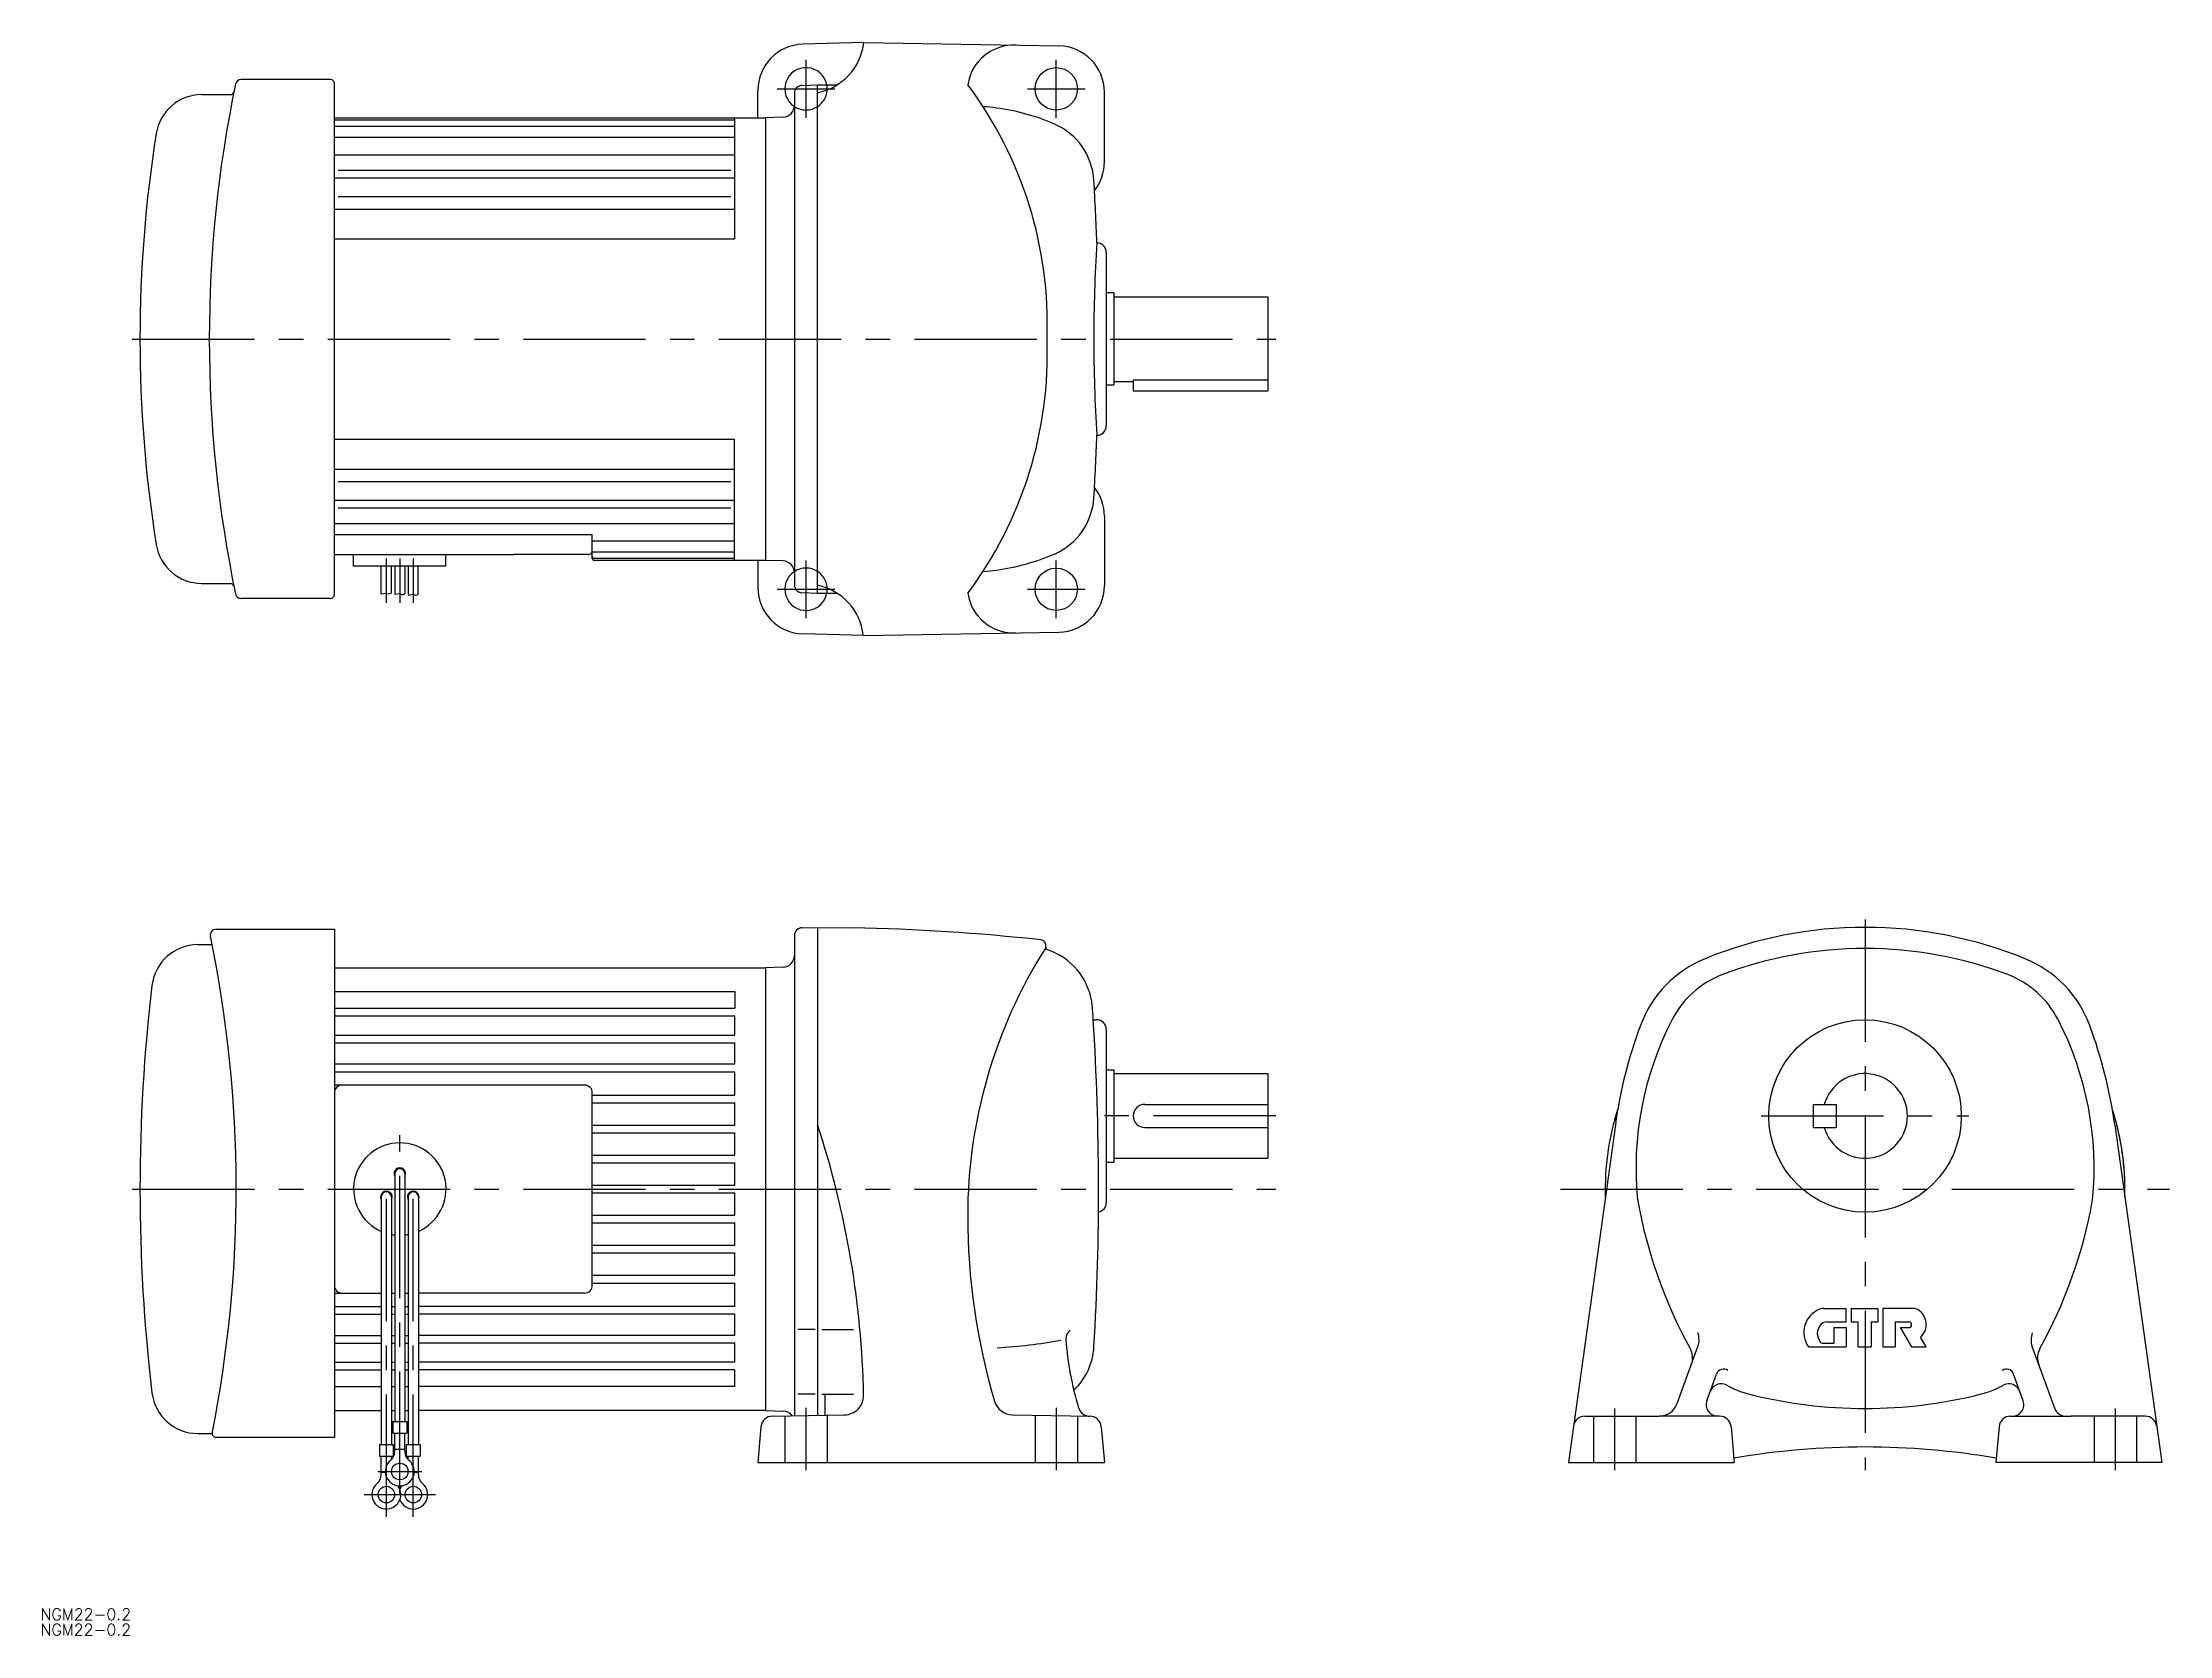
# Model space of a CAD drawing. Extents: x -473 to 79, y -116 to 298.
import ezdxf

# ---------------------------------------------------------------- set-up
doc = ezdxf.new("R2010")
doc.units = 0
doc.linetypes.add('CENTER', pattern=[50.8, 31.75, -6.35, 6.35, -6.35])
doc.linetypes.add('DASHED', pattern=[19.05, 12.7, -6.35])
doc.layers.get('0').update_dxf_attribs({"linetype": 'CONTINUOUS'})
doc.layers.add('CENTER', color=1, linetype='CENTER')
doc.styles.get("Standard").update_dxf_attribs({"font": 'txt.shx', "height": 3, "bigfont": 'bigfont.shx'})

# ---------------------------------------------------------------- blocks, each defined once
blk = doc.blocks.new('*U2')
at = {"color": 7, "linetype": 'CONTINUOUS'}
blk.add_text('NGM22-0.2', height=3, dxfattribs=at).set_placement((-473.91, -111.97))
blk = doc.blocks.new('*U3')
at = {"color": 7, "linetype": 'CONTINUOUS'}
blk.add_text('NGM22-0.2', height=3, dxfattribs=at).set_placement((-473.91, -115.97))

msp = doc.modelspace()

# ---------------------------------------------------------------- linework, layer by layer
at = {"color": 7, "linetype": 'CONTINUOUS'}
for p, q in [((-260.09, 297.84), (-275.91, 297.42)), ((-260.09, 297.87), (-209.38, 296.98)), ((-398.59, 288.23), (-421.81, 288.23)), ((-432.13, 284.34), (-424.65, 284.35)), ((-397.59, 154.45), (-397.59, 287.23)), ((-287.59, 278.34), (-287.59, 285.43)), ((-278.09, 284.73), (-278.09, 156.94)), ((-276.14, 286.73), (-272.09, 286.84)), ((-272.09, 154.84), (-272.09, 286.84)), ((-272.09, 286.84), (-267.02, 286.84)), ((-197.59, 266.84), (-197.59, 284.99)), ((-397.59, 278.34), (-285.59, 278.34)), ((-397.59, 277.8), (-293.62, 277.8)), ((-293.62, 278.34), (-293.62, 246.84)), ((-280.99, 278.5), (-285.59, 278.34)), ((-285.59, 278.34), (-285.59, 163.34)), ((-285.59, 278.34), (-285.59, 163.34)), ((-285.59, 278.34), (-285.59, 163.34)), ((-397.59, 276.14), (-293.62, 276.14)), ((-397.59, 273.26), (-293.62, 273.26)), ((-397.59, 268.73), (-293.62, 268.73)), ((-397.59, 262.7), (-293.62, 262.7)), ((-396.59, 264.69), (-294.62, 264.69)), ((-397.59, 254.61), (-293.62, 254.61)), ((-396.59, 257.89), (-294.62, 257.89)), ((-397.59, 246.84), (-293.62, 246.84)), ((-197.09, 243.34), (-197.09, 198.34)), ((-195.09, 232.84), (-197.09, 232.84)), ((-195.09, 232.84), (-195.09, 208.84)), ((-195.09, 231.84), (-155.09, 231.84)), ((-155.09, 231.84), (-155.09, 209.84)), ((-190.09, 210.26), (-155.09, 210.26)), ((-190.09, 210.26), (-190.09, 207.34)), ((-195.09, 208.84), (-197.09, 208.84)), ((-195.09, 209.84), (-190.09, 209.84)), ((-190.09, 207.34), (-155.09, 207.34)), ((-155.09, 209.84), (-155.09, 207.34)), ((-397.59, 194.84), (-293.62, 194.84)), ((-293.62, 163.34), (-293.62, 194.84)), ((-397.59, 187.07), (-293.62, 187.07)), ((-396.59, 183.79), (-294.62, 183.79)), ((-397.59, 178.97), (-293.62, 178.97)), ((-396.59, 176.99), (-294.62, 176.99)), ((-397.59, 172.94), (-293.62, 172.94)), ((-197.59, 174.84), (-197.59, 156.69)), ((-397.59, 170.04), (-330.62, 170.04)), ((-330.62, 163.84), (-330.62, 170.04)), ((-330.62, 168.41), (-293.62, 168.41)), ((-397.59, 164.84), (-351.07, 164.84)), ((-392.62, 161.84), (-392.62, 164.84)), ((-368.62, 161.84), (-392.62, 161.84)), ((-385.43, 154.65), (-385.43, 161.84)), ((-382.8, 161.84), (-382.8, 154.86)), ((-381.93, 161.84), (-381.93, 154.63)), ((-379.3, 161.84), (-379.3, 154.66)), ((-378.43, 161.84), (-378.43, 154.46)), ((-375.8, 154.51), (-375.8, 161.84)), ((-368.62, 161.84), (-368.62, 164.84)), ((-331.62, 164.84), (-351.07, 164.84)), ((-330.62, 165.54), (-293.62, 165.54)), ((-330.12, 163.88), (-293.62, 163.88)), ((-285.59, 163.34), (-330.12, 163.34)), ((-287.59, 163.34), (-287.59, 156.25)), ((-280.99, 163.18), (-285.59, 163.34)), ((-432.13, 157.34), (-424.65, 157.33)), ((-276.14, 154.95), (-272.09, 154.84)), ((-272.09, 154.84), (-267.08, 154.84)), ((-398.59, 153.45), (-421.81, 153.45)), ((-260.09, 143.84), (-275.91, 144.25)), ((-260.09, 143.81), (-209.38, 144.69)), ((-428.33, 67.5), (-397.59, 67.5)), ((-397.59, 67.5), (-397.59, -64.5)), ((-276.14, 67.89), (-272.09, 68)), ((-272.09, 68), (-262.85, 67.84)), ((-272.09, 68), (-272.09, -58.8)), ((-433.05, 63.5), (-429.36, 63.5)), ((-278.09, 65.89), (-278.09, -58.9)), ((-397.59, 57.5), (-285.59, 57.5)), ((-280.99, 57.66), (-285.59, 57.5)), ((-285.59, 57.5), (-285.59, -57.5)), ((-397.59, 51.29), (-293.59, 51.29)), ((-293.59, 51.29), (-293.59, 47)), ((-397.59, 47), (-293.59, 47)), ((-397.59, 45), (-293.59, 45)), ((-293.59, 40), (-293.59, 45)), ((-397.59, 40), (-293.59, 40)), ((-200.48, 44), (-199.59, 44)), ((-197.09, 41.5), (-197.09, -3.5)), ((-397.59, 38), (-293.59, 38)), ((-293.59, 32.5), (-293.59, 38)), ((-397.59, 32.5), (-293.59, 32.5)), ((-397.59, 30.5), (-293.59, 30.5)), ((-293.59, 24.4), (-293.59, 30.5)), ((-197.09, 31), (-195.09, 31)), ((-195.09, 31), (-195.09, 7)), ((-195.09, 30), (-155.09, 30)), ((-155.09, 30), (-155.09, 8)), ((-332.59, 27), (-397.59, 27)), ((-330.59, -25), (-330.59, 25)), ((-330.59, 24.4), (-293.59, 24.4)), ((-330.59, 22.4), (-293.59, 22.4)), ((-293.59, 16.6), (-293.59, 22.4)), ((-330.59, 16.6), (-293.59, 16.6)), ((-187.09, 22), (-155.09, 22)), ((-64.85, 16.72), (-77.07, -71)), ((-13.5, 22), (-13.5, 16)), ((-13.5, 22), (-7.5, 22)), ((-7.5, 22), (-7.5, 16)), ((64.85, 16.72), (77.07, -71)), ((-330.59, 14.6), (-293.59, 14.6)), ((-293.59, 8.8), (-293.59, 14.6)), ((-187.09, 16), (-155.09, 16)), ((-13.5, 16), (-7.5, 16)), ((-330.59, 8.8), (-293.59, 8.8)), ((-330.59, 6.8), (-293.59, 6.8)), ((-293.59, 1), (-293.59, 6.8)), ((-197.09, 7), (-195.09, 7)), ((-195.09, 8), (-155.09, 8)), ((-381.91, 4), (-381.91, -60.37)), ((-379.28, 4), (-379.28, -60.37)), ((-330.59, 1), (-293.59, 1)), ((-385.41, -2), (-385.41, -66.37)), ((-382.78, -2), (-382.78, -66.37)), ((-378.41, -2), (-378.41, -66.37)), ((-375.78, -2), (-375.78, -66.37)), ((-330.59, -1), (-293.59, -1)), ((-293.59, -6.8), (-293.59, -1)), ((-330.59, -6.8), (-293.59, -6.8)), ((-330.59, -8.8), (-293.59, -8.8)), ((-293.59, -14.6), (-293.59, -8.8)), ((-330.59, -14.6), (-293.59, -14.6)), ((-330.59, -16.6), (-293.59, -16.6)), ((-293.59, -22.4), (-293.59, -16.6)), ((-397.59, -27), (-385.41, -27)), ((-382.78, -27), (-381.91, -27)), ((-379.28, -27), (-378.41, -27)), ((-332.59, -27), (-375.78, -27)), ((-330.59, -22.4), (-293.59, -22.4)), ((-330.59, -24.4), (-293.59, -24.4)), ((-293.59, -30.5), (-293.59, -24.4)), ((-397.59, -30.5), (-385.41, -30.5)), ((-397.59, -32.5), (-385.41, -32.5)), ((-382.78, -30.5), (-381.91, -30.5)), ((-382.78, -32.5), (-381.91, -32.5)), ((-379.28, -30.5), (-378.41, -30.5)), ((-379.28, -32.5), (-378.41, -32.5)), ((-293.59, -30.5), (-375.78, -30.5)), ((-293.59, -32.5), (-375.78, -32.5)), ((-293.59, -38), (-293.59, -32.5)), ((-10.73, -31), (-4.9, -31)), ((-4.9, -34.5), (-4.9, -31)), ((-3.65, -31), (-3.65, -34.5)), ((-3.65, -31), (3.35, -31)), ((3.35, -31), (3.35, -34.5)), ((4.6, -31), (4.6, -41)), ((12.68, -31), (4.6, -31)), ((-397.59, -38), (-385.41, -38)), ((-382.78, -38), (-381.91, -38)), ((-379.28, -38), (-378.41, -38)), ((-293.59, -38), (-375.78, -38)), ((-272.72, -36.5), (-277.22, -36.5)), ((-271.01, -36.5), (-262.76, -36.5)), ((-9.97, -34.5), (-4.9, -34.5)), ((-8.15, -36), (-4.9, -36)), ((-8.15, -36), (-8.15, -40)), ((-4.9, -36), (-4.9, -41)), ((-3.65, -34.5), (-1.9, -34.5)), ((-1.9, -34.5), (-1.9, -41)), ((1.6, -34.5), (1.6, -41)), ((1.6, -34.5), (3.35, -34.5)), ((7.85, -34.5), (7.85, -41)), ((7.85, -34.5), (11.35, -34.5)), ((9.1, -36), (12.1, -41)), ((9.1, -36), (11.35, -36)), ((15.9, -41), (14.4, -38.5)), ((-397.59, -40), (-385.41, -40)), ((-382.78, -40), (-381.91, -40)), ((-379.28, -40), (-378.41, -40)), ((-293.59, -40), (-375.78, -40)), ((-293.59, -45), (-293.59, -40)), ((-48.8, -55.71), (-43.41, -40.9)), ((-14.7, -41), (-4.9, -41)), ((-11.18, -40), (-8.15, -40)), ((-1.9, -41), (1.6, -41)), ((4.6, -41), (7.85, -41)), ((12.1, -41), (15.9, -41)), ((49.34, -57.18), (43.41, -40.9)), ((-397.59, -45), (-385.41, -45)), ((-397.59, -47), (-385.41, -47)), ((-382.78, -45), (-381.91, -45)), ((-382.78, -47), (-381.91, -47)), ((-379.28, -45), (-378.41, -45)), ((-379.28, -47), (-378.41, -47)), ((-293.59, -45), (-375.78, -45)), ((-293.59, -47), (-375.78, -47)), ((-293.59, -51.29), (-293.59, -47)), ((-41.09, -54.97), (-38.58, -48.08)), ((41.08, -54.97), (38.58, -48.08)), ((-397.59, -51.29), (-385.41, -51.29)), ((-382.78, -51.29), (-381.91, -51.29)), ((-379.28, -51.29), (-378.41, -51.29)), ((-293.59, -51.29), (-375.78, -51.29)), ((-272.72, -53.32), (-277.22, -53.32)), ((-271.01, -53.32), (-262.76, -53.32)), ((-270.09, -58.71), (-270.09, -53.32)), ((-397.59, -57.5), (-385.41, -57.5)), ((-382.78, -57.5), (-381.91, -57.5)), ((-382.41, -60.37), (-382.41, -63.37)), ((-382.41, -60.37), (-378.78, -60.37)), ((-379.28, -57.5), (-378.41, -57.5)), ((-378.78, -60.37), (-378.78, -63.37)), ((-285.59, -57.5), (-375.78, -57.5)), ((-285.59, -57.5), (-280.99, -57.66)), ((-283.79, -59), (-265.05, -58.67)), ((-221.45, -58.65), (-201.39, -59)), ((-72.79, -59), (-53.5, -59)), ((-38.27, -59), (-53.5, -59)), ((-37.8, -59), (-38.27, -59)), ((37.8, -59), (38.27, -59)), ((38.27, -59), (53.5, -59)), ((72.79, -59), (53.5, -59)), ((-433.05, -63.5), (-429.36, -63.5)), ((-397.59, -64.5), (-428.34, -64.5)), ((-382.41, -63.37), (-378.78, -63.37)), ((-381.91, -68.18), (-381.91, -63.37)), ((-379.28, -68.18), (-379.28, -63.37)), ((-286.78, -61.74), (-287.59, -71)), ((-198.4, -61.74), (-197.59, -71)), ((-34.81, -61.74), (-34, -71)), ((34.81, -61.74), (34, -71)), ((-385.91, -66.37), (-385.91, -69.37)), ((-385.91, -66.37), (-382.28, -66.37)), ((-385.91, -69.37), (-382.28, -69.37)), ((-385.41, -74.18), (-385.41, -69.37)), ((-382.78, -70.3), (-382.78, -69.37)), ((-382.28, -66.37), (-382.28, -69.37)), ((-381.91, -67.58), (-379.28, -67.58)), ((-378.91, -66.37), (-378.91, -69.37)), ((-378.91, -66.37), (-375.28, -66.37)), ((-378.91, -69.37), (-375.28, -69.37)), ((-378.41, -70.3), (-378.41, -69.37)), ((-375.78, -74.18), (-375.78, -69.37)), ((-375.28, -66.37), (-375.28, -69.37)), ((-287.59, -71), (-197.59, -71)), ((-77.07, -71), (-34, -71)), ((77.07, -71), (34, -71)), ((-385.41, -73.58), (-384.34, -73.58)), ((-376.85, -73.58), (-375.78, -73.58))]:
    msp.add_line(p, q, dxfattribs=at)
at = {"color": 3, "linetype": 'CONTINUOUS'}
for p, q in [((-385.43, 154.65), (-384.48, 154.83)), ((-384.48, 154.83), (-383.66, 154.67)), ((-383.66, 154.67), (-382.8, 154.86)), ((-381.78, 154.58), (-380.86, 154.77)), ((-380.86, 154.77), (-379.87, 154.42)), ((-381.93, 154.63), (-381.78, 154.58)), ((-379.87, 154.42), (-379.3, 154.66)), ((-378.43, 154.46), (-378.24, 154.34)), ((-378.24, 154.34), (-377.18, 154.58)), ((-377.18, 154.58), (-376.3, 154.28)), ((-376.3, 154.28), (-375.8, 154.51))]:
    msp.add_line(p, q, dxfattribs=at)
at = {"color": 3, "linetype": 'DASHED'}
for p, q in [((-280.59, -58.94), (-280.59, -71)), ((-269.59, -58.75), (-269.59, -71)), ((-215.59, -58.75), (-215.59, -71)), ((-204.59, -58.94), (-204.59, -71)), ((-70.5, -59), (-70.5, -71)), ((-59.5, -59), (-59.5, -71)), ((59.5, -59), (59.5, -71)), ((70.5, -59), (70.5, -71))]:
    msp.add_line(p, q, dxfattribs=at)
at = {"color": 7, "linetype": 'CONTINUOUS'}
for centre, radius in [((-210.09, 285.84), 5.5), ((-210.09, 155.84), 5.5), ((0, 19), 25), ((-380.59, -73.37), 2.15), ((-384.09, -79.37), 2.15), ((-377.09, -79.37), 2.15)]:
    msp.add_circle(centre, radius, dxfattribs=at)
for centre, radius, start, end in [((-275.59, 285.43), 12, 91.5003, 180), ((-274.98, 299.55), 15, 281.1073, 353.4449), ((-221.15, 285.2), 12, 86.7611, 140.8434), ((-209.59, 284.99), 12, 0, 88.9997), ((-421.81, 286.73), 1.5, 90, 168.2485), ((-398.59, 287.23), 1, 0, 90), ((-275.09, 285.84), 5.5, 10.4757, 236.8025), ((-222.09, 285.63), 11, 139.4932, 173.6387), ((-432.02, 272.34), 12, 90.5, 170.9665), ((-105.09, 220.84), 325, 168.2485, 191.7515), ((-424.65, 285.35), 1, 270.077, 348.5869), ((-276.09, 284.73), 2, 91.5, 180), ((-316.14, 224.79), 103.73, 357.8144, 36.7435), ((-281.09, 281.5), 3, 272.0004, 0), ((-233.09, 224.34), 57, 82.4693, 85.9763), ((-233.09, 224.34), 57, 66.7126, 82.4689), ((-217.28, 261.08), 17, 3.3775, 66.7126), ((-108.09, 220.84), 340, 170.9665, 189.0335), ((-209.59, 266.84), 12, 321.8411, 0), ((-899.09, 220.84), 700, 2.04696, 3.37773), ((199.65, 220.42), 400, 176.356, 179.9394), ((-199.59, 243.34), 2.5, 0, 88.7855), ((-316.14, 216.88), 103.73, 323.2565, 2.1856), ((199.65, 221.26), 400, 180.0606, 183.644), ((-899.09, 220.84), 700, 356.6171, 357.95331), ((-199.59, 198.34), 2.5, 271.2145, 0), ((-217.28, 180.6), 17, 293.2874, 356.6225), ((-209.59, 174.84), 12, 0, 38.1589), ((-432.02, 169.34), 12, 189.0335, 269.5), ((-331.62, 165.84), 1, 270, 0), ((-330.12, 164.38), 0.5, 180, 270), ((-330.12, 163.84), 0.5, 180, 270), ((-281.09, 160.18), 3, 0, 88.0005), ((-275.09, 155.84), 5.5, 123.1976, 349.5243), ((-233.09, 217.34), 57, 274.0237, 277.5307), ((-233.09, 217.34), 57, 277.5311, 293.2874), ((-424.65, 156.33), 1, 11.4131, 89.923), ((-275.59, 156.25), 12, 180, 268.4997), ((-276.09, 156.94), 2, 180, 268.5), ((-275.09, 142.16), 15, 6.4304, 78.463), ((-222.09, 156.05), 11, 186.3613, 220.5068), ((-209.59, 156.69), 12, 271.0003, 0), ((-421.81, 154.95), 1.5, 191.7515, 270), ((-398.59, 154.45), 1, 270, 0), ((-221.15, 156.48), 12, 219.1566, 273.2389), ((-428.33, 66), 1.5, 90, 191.6626), ((-276.09, 65.89), 2, 91.4977, 180), ((-272.09, -462.08), 530, 83.7174, 89.0007), ((0, -42), 110, 90, 112.2024), ((0, -42), 110, 67.7979, 90), ((-433.05, 51.5), 12, 90, 173.2479), ((-748.09, 0), 325, 348.7328, 11.6623), ((-103.09, -7), 130, 147.7116, 180), ((-214.26, 63.25), 1.5, 327.7118, 83.7175), ((-212.33, 62.72), 0.5, 164.6766, 248.6154), ((-233.3, 9.18), 57, 66.9629, 68.6151), ((-217.64, 45.99), 17, 5.317, 66.9629), ((0, -42), 104.5, 90, 110.7678), ((0, -42), 104.5, 69.2322, 90), ((-281.09, 60.66), 3, 272, 0), ((-30.23, 32.07), 30, 112.202, 159.6), ((-28.37, 32.8), 24.5, 110.7676, 152.6867), ((28.37, 32.8), 24.5, 27.3133, 69.2324), ((30.23, 32.07), 30, 20.4, 67.798), ((1.91, 0), 450, 173.2476, 186.7525), ((-899.09, 0), 700, 3.60382, 3.89595), ((-899.09, 0), 700, 356.64261, 3.60382), ((-199.59, 41.5), 2.5, 0, 90), ((56, 0), 122, 159.6003, 172.1209), ((24.5, 5.5), 84, 152.6869, 185.6307), ((-24.5, 5.5), 84, 354.3693, 27.3132), ((-56, 0), 122, 7.8791, 20.3998), ((0, 19), 11, 195.8266, 164.1734), ((-395.59, 25), 2, 90, 180), ((-332.59, 25), 2, 0, 90), ((-500.09, -58.22), 240, 1.1075, 18.1949), ((-187.09, 19), 3, 90, 270), ((0, 0), 67.5, 161.991, 181.7661), ((0, 0), 67.5, 162.0435, 181.7665), ((0, 0), 67.5, 358.2331, 18.009), ((0, 0), 67.5, 0.0003, 17.9569), ((-380.59, 0), 12, 293.6563, 246.3435), ((-380.59, 4), 1.5, 331.2427, 208.7572), ((-380.59, 4), 1.31, 0, 180), ((0, 0), 67.5, 358.2346, 0.0005), ((-384.09, -2), 1.5, 331.2427, 208.7572), ((-384.09, -2), 1.31, 0, 180), ((-377.09, -2), 1.5, 331.2427, 208.7572), ((-377.09, -2), 1.31, 0, 180), ((-199.59, -3.5), 2.5, 280.9345, 0), ((64, 19), 125, 190.0164, 208.9069), ((-64, 19), 125, 331.0028, 349.9836), ((-63.09, -7), 170, 180, 196.4235), ((-380.59, 0), 12, 259.5087, 263.7085), ((-380.59, 0), 12, 276.2913, 280.4912), ((-395.59, -25), 2, 180, 270), ((-332.59, -25), 2, 270, 0), ((-9.4, -37.24), 6.5, 112.3525, 215.3745), ((-10.73, -34), 3, 90, 112.3527), ((12.68, -33), 2, 59.1331, 90), ((11.4, -35.15), 4.5, 311.8104, 59.133), ((-204.59, -39), 3, 129.0888, 180), ((-48.11, -39.19), 5, 339.9976, 21.2148), ((-8.9, -37.55), 3.5, 135.5461, 220.529), ((-9.97, -36.5), 2, 90, 135.5462), ((11.35, -35.25), 0.75, 270, 90), ((48.11, -39.19), 5, 158.7852, 200.0023), ((-234.32, 100.86), 142.39, 273.5636, 280.3001), ((-127.79, -33.39), 80, 184.0191, 197.0753), ((-217.26, -40), 17, 313.65, 356.6428), ((-49.8, -43.84), 5, 339.9985, 28.9065), ((-11.18, -39.5), 0.5, 220.5302, 270), ((49.8, -43.84), 5, 151.0935, 199.9996), ((-36.7, -48.76), 2, 56.6841, 159.9963), ((36.7, -48.76), 2, 20.0037, 123.3159), ((-433.05, -51.5), 12, 186.7524, 270), ((-265.14, -53.67), 5, 271.0001, 1.1077), ((-221.36, -53.65), 5, 196.4233, 269.0006), ((-38.27, -56), 3, 159.999, 270), ((-37.39, -53.6), 3, 61.0896, 159.9962), ((-24.34, -29.96), 24, 241.0894, 255.7679), ((0, 66), 123, 255.768, 270), ((0, 66), 123, 270, 284.2321), ((24.34, -29.96), 24, 284.2321, 298.9097), ((37.39, -53.6), 3, 20.0001, 118.9102), ((38.27, -56), 3, 270, 20.0014), ((-283.79, -62), 3, 90, 175.0005), ((-281.09, -60.66), 3, 35.6527, 88), ((-201.39, -56), 3, 197.0752, 269.0006), ((-201.39, -62), 3, 5.0004, 90), ((-72.79, -62), 3, 90, 172.0691), ((-53.5, -54), 5, 270, 339.9987), ((-37.8, -62), 3, 5.0004, 90), ((37.8, -62), 3, 90, 175), ((52.1, -56), 3, 199.9997, 270), ((72.79, -62), 3, 7.9317, 90), ((-428.34, -63.5), 1, 168.7678, 270), ((-380.59, -73.37), 3.75, 129.7369, 50.2634), ((-384.91, -68.18), 3, 309.7364, 0), ((-376.28, -68.18), 3, 180, 230.2633), ((0, -267), 200, 80.1848, 99.8152), ((-384.09, -79.37), 3.75, 129.7369, 37.5877), ((-388.41, -74.18), 3, 309.7364, 0), ((-377.09, -79.37), 3.75, 201.0318, 50.2634), ((-377.09, -79.37), 3.75, 142.4118, 158.9677), ((-372.78, -74.18), 3, 180, 230.2633)]:
    msp.add_arc(centre, radius, start, end, dxfattribs=at)
at = {"color": 3, "linetype": 'DASHED'}
for centre, start, end in [((-275.09, 285.84), 236.8025, 10.4757), ((-275.09, 155.84), 349.5243, 123.1976)]:
    msp.add_arc(centre, 5.5, start, end, dxfattribs=at)
at = {"layer": 'CENTER', "color": 1, "linetype": 'CENTER'}
for p, q in [((-275.09, 293.34), (-275.09, 278.34)), ((-210.09, 278.34), (-210.09, 293.34)), ((-282.59, 285.84), (-267.59, 285.84)), ((-217.59, 285.84), (-202.59, 285.84)), ((-450.09, 220.84), (-153.09, 220.84)), ((-384.12, 163.84), (-384.12, 152.28)), ((-380.62, 163.84), (-380.62, 152.28)), ((-377.12, 163.84), (-377.12, 152.28)), ((-275.09, 163.34), (-275.09, 148.34)), ((-210.09, 148.34), (-210.09, 163.34)), ((-282.59, 155.84), (-267.59, 155.84)), ((-217.59, 155.84), (-202.59, 155.84)), ((0, 70), (0, -73)), ((-153.09, 19), (-201.35, 19)), ((-27, 19), (27, 19)), ((-380.59, -79.12), (-380.59, 14)), ((-450.09, 0), (-153.09, 0)), ((-384.09, -85.12), (-384.09, 1.5)), ((-377.09, -85.12), (-377.09, 1.5)), ((-79.07, 0), (79.07, 0)), ((-275.09, -56.85), (-275.09, -73)), ((-210.09, -56.85), (-210.09, -73)), ((-65, -73), (-65, -57)), ((65, -57), (65, -73)), ((-386.34, -73.37), (-374.84, -73.37)), ((-389.84, -79.37), (-371.34, -79.37))]:
    msp.add_line(p, q, dxfattribs=at)

# ---------------------------------------------------------------- block references
at = {"color": 7, "linetype": 'CONTINUOUS'}
for name in ['*U2', '*U3']:
    msp.add_blockref(name, (0, 0), dxfattribs=at)

doc.saveas('drawing.dxf')
